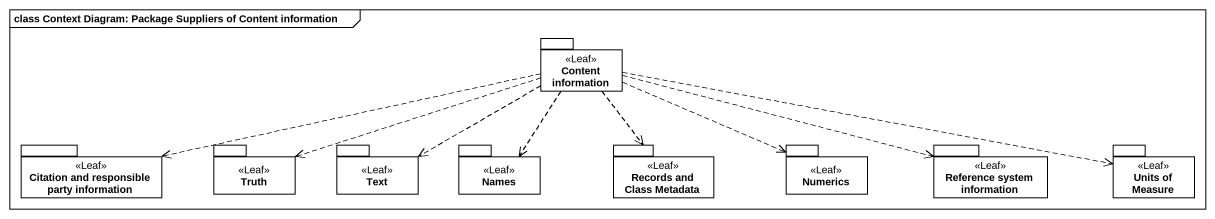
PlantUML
@startuml
mainframe class Context Diagram: Package Suppliers of Content information
package "Content information" as Content_information <<Leaf>> {
}
package "Citation and responsible party information" as Citation_and_responsible <<Leaf>> {
}
package Truth <<Leaf>> {
}
package Text <<Leaf>> {
}
package Names <<Leaf>> {
}
package "Records and Class Metadata" as Records_and_Class_Metadata <<Leaf>> {
}
package Numerics <<Leaf>> {
}
package "Reference system information" as Reference_system_information <<Leaf>> {
}
package "Units of Measure" as Units_of_Measure <<Leaf>> {
}
Content_information .left.> Citation_and_responsible
Content_information .left.> Truth
Content_information .left.> Text
Content_information ..> Names
Content_information ..> Records_and_Class_Metadata
Content_information .right.> Numerics
Content_information .right.> Reference_system_information
Content_information .right.> Units_of_Measure
@enduml
